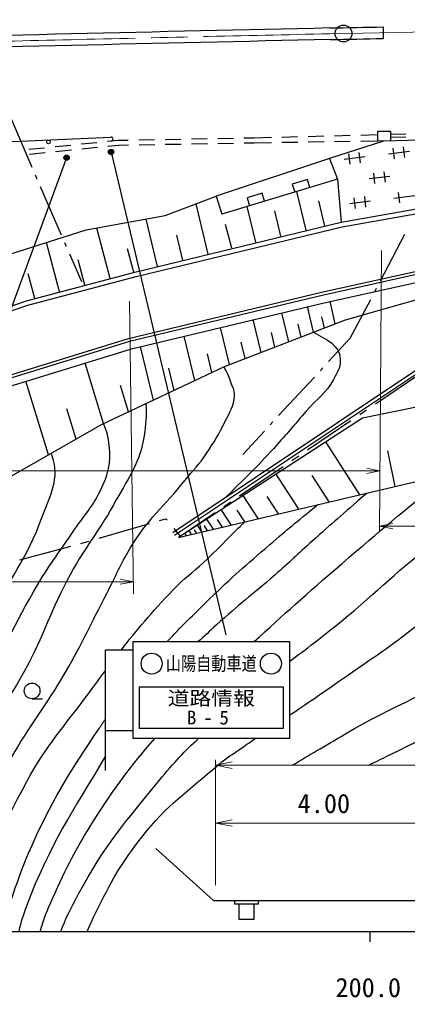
# Model space of a CAD drawing. Units: millimetres, scale not verified. Extents: x 40000 to 680000, y 20000 to 380760.
# Drawn here: x 234681 to 271570, y 198715 to 291799 of the extents above; entities that cross this region are included whole.
import ezdxf
from ezdxf.enums import TextEntityAlignment as Align

# ---------------------------------------------------------------- set-up
doc = ezdxf.new("R2010")
doc.units = ezdxf.units.MM
doc.header["$LTSCALE"] = 1000
doc.header["$PDMODE"] = 32
doc.header["$PDSIZE"] = 500
doc.linetypes.add('CHAIN', pattern=[18.5, 12, -1.5, 3.5, -1.5])
for name, color, linetype, lineweight in [('M-BGD', 7, 'Continuous', 25), ('M-BMK', 2, 'CHAIN', 13), ('M-BMK-ROW', 30, 'Continuous', 25), ('M-BMK-SRVR', 3, 'Continuous', 25), ('M-STR-HTXT', 7, 'Continuous', 13), ('M-STR-STRC', 7, 'Continuous', 25), ('M-TTL-BAND', 7, 'Continuous', 25)]:
    doc.layers.add(name, color=color, linetype=linetype, lineweight=lineweight)
doc.styles.add('ＭＳ ゴシック', font='')
doc.styles.get('ＭＳ ゴシック').set_extended_font_data('MS Gothic')

msp = doc.modelspace()

# ---------------------------------------------------------------- linework, layer by layer
at = {"layer": 'M-BGD'}
for p, q in [((269258, 291098), (269261, 289998)), ((235894, 277718), (233914, 282309)), ((213438, 279262), (243373, 280618)), ((243032, 280208), (244055, 280311)), ((244055, 280311), (245024, 280329)), ((246024, 280348), (247524, 280375)), ((248524, 280393), (250023, 280421)), ((251023, 280439), (252523, 280467)), ((253523, 280485), (255023, 280512)), ((256022, 280531), (256992, 280548)), ((256992, 280548), (258626, 280590)), ((259626, 280615), (261125, 280653)), ((262125, 280678), (263624, 280716)), ((264624, 280742), (266124, 280779)), ((266135, 280188), (264635, 280165)), ((267123, 280805), (268757, 280846)), ((268770, 280228), (267135, 280203)), ((269281, 280239), (269281, 280235)), ((269952, 280877), (271423, 280915)), ((271429, 280615), (269959, 280577)), ((235570, 279453), (237062, 279604)), ((238057, 279704), (239549, 279856)), ((239605, 279359), (238113, 279208)), ((240544, 279956), (242037, 280107)), ((242093, 279610), (240600, 279459)), ((244084, 279812), (243088, 279711)), ((245043, 279829), (244084, 279812)), ((247543, 279875), (246043, 279848)), ((250042, 279921), (248543, 279894)), ((252542, 279967), (251042, 279939)), ((255042, 280013), (253542, 279985)), ((257000, 280048), (256041, 280031)), ((258636, 280073), (257000, 280048)), ((261136, 280111), (259636, 280089)), ((263635, 280149), (262135, 280127)), ((270328, 278555), (270206, 279548)), ((271321, 278677), (271199, 279670)), ((237118, 279107), (235626, 278956)), ((264167, 278560), (264911, 276608)), ((267545, 278717), (265560, 278473)), ((266117, 278038), (265995, 279030)), ((267110, 278160), (266988, 279152)), ((271756, 279235), (269771, 278991)), ((236369, 276616), (236211, 276983)), ((264911, 276608), (253929, 273271)), ((262058, 276577), (260623, 276141)), ((262291, 275812), (262058, 276577)), ((264911, 276608), (265261, 272505)), ((269909, 276870), (267924, 276626)), ((268482, 276191), (268360, 277184)), ((269474, 276313), (269352, 277306)), ((238666, 271290), (236686, 275881)), ((260623, 276141), (260856, 275375)), ((257753, 275269), (256317, 274833)), ((256317, 274833), (256550, 274067)), ((257985, 274503), (257753, 275269)), ((261952, 271758), (261062, 275438)), ((266635, 273827), (266513, 274819)), ((267628, 273949), (267506, 274941)), ((272274, 275024), (270289, 274780)), ((270846, 274344), (270724, 275337)), ((252625, 269451), (251461, 274266)), ((257137, 270594), (256315, 273996)), ((263721, 272132), (263139, 274540)), ((268063, 274506), (266078, 274262)), ((247810, 268288), (246717, 272812)), ((259544, 271176), (258962, 273583)), ((243298, 267144), (242027, 271957)), ((254875, 270046), (254281, 272296)), ((250217, 268869), (249636, 271277)), ((269012, 266936), (271338, 271362)), ((238486, 265873), (237244, 270575)), ((239141, 270188), (238983, 270555)), ((245548, 267739), (244954, 269989)), ((240593, 266822), (239458, 269453)), ((240892, 266509), (240256, 268915)), ((236135, 265252), (235514, 267603)), ((268454, 265873), (268640, 266227)), ((262642, 262028), (262056, 264471)), ((264706, 262822), (264229, 264982)), ((266136, 261462), (268082, 265165)), ((260298, 261126), (259634, 263890)), ((263674, 262425), (263416, 263500)), ((257645, 260105), (256894, 263232)), ((261470, 261577), (261177, 262799)), ((251337, 257431), (250323, 261655)), ((254643, 258950), (253793, 262488)), ((258971, 260615), (258639, 261997)), ((247409, 255573), (246188, 260663)), ((256144, 259527), (255768, 261091)), ((264077, 259235), (266136, 261462)), ((252982, 258209), (252557, 259978)), ((242678, 253336), (240906, 259097)), ((249373, 256502), (248866, 258614)), ((263262, 258355), (263533, 258648)), ((237433, 250366), (235280, 257367)), ((245044, 254454), (244274, 256956)), ((259323, 254097), (262719, 257767)), ((240050, 251860), (239165, 254741)), ((258509, 253216), (258780, 253509)), ((255906, 250402), (257965, 252629)), ((267054, 246571), (263795, 251590)), ((270407, 247361), (269720, 250737)), ((261229, 245199), (259071, 248522)), ((264141, 245885), (262512, 248394)), ((257371, 244290), (255942, 246491)), ((259300, 244744), (258221, 246406)), ((254817, 243688), (253870, 245146)), ((256094, 243989), (255379, 245089)), ((253125, 243289), (252498, 244255)), ((253971, 243488), (253498, 244217)), ((251031, 242796), (250800, 243152)), ((251518, 242911), (251310, 243230)), ((252005, 243025), (251590, 243665)), ((252565, 243157), (252251, 243640)), ((250545, 242681), (250429, 242859)), ((235870, 227142), (236870, 227142)), ((253131, 207940), (247650, 212891)), ((253131, 207940), (357267, 207940)), ((256974, 207606), (255564, 207606))]:
    msp.add_line(p, q, dxfattribs=at)
for points in [[(457443, 282660), (382579, 282500), (293900, 280876), (269281, 280235), (264167, 278560)], [(166671, 237420), (169491, 237992), (175175, 240390), (177647, 241372), (188568, 246912), (202950, 253100), (219171, 259508), (235332, 265040), (245646, 267765), (265261, 272505), (282632, 275584), (294117, 276996), (319049, 278471), (346704, 278911)], [(264167, 278560), (253382, 275003), (253929, 273271)], [(169023, 237438), (169624, 237560), (175345, 239973), (177832, 240961), (188759, 246505), (203121, 252684), (219327, 259085), (235462, 264609), (245756, 267328), (265353, 272064), (282698, 275139), (294157, 276547), (319066, 278021), (326380, 278138)], [(175175, 240390), (176301, 241826), (200120, 255221), (204109, 257484), (214245, 262197), (224987, 266687), (241019, 271773), (248540, 273145), (253382, 275003)], [(183678, 237552), (183920, 237662), (193797, 242318), (214147, 250702), (231672, 257316), (245052, 261431), (263408, 265837), (276221, 268668), (288915, 270538), (301640, 271561), (328941, 272720)], [(328975, 272422), (301658, 271262), (288949, 270239), (276275, 268373), (263476, 265545), (245131, 261142), (231769, 257032), (214257, 250423), (193918, 242043), (184405, 237558)], [(249259, 242974), (272761, 258669), (303285, 269881), (314697, 270536)], [(249426, 242725), (272898, 258400), (303346, 269584), (314710, 270236)], [(186103, 237571), (194206, 241391), (214519, 249760), (232000, 256358), (245319, 260454), (263636, 264850), (276404, 267672), (289029, 269531)], [(289029, 269531), (276672, 266325), (265639, 263182)], [(399738, 266646), (374380, 264933), (345216, 262425), (321422, 261584), (301501, 260824), (267306, 253870), (249808, 242508)], [(249808, 242508), (301742, 254744), (347558, 257636), (393520, 262698), (406275, 263652)], [(265639, 263182), (254138, 258755), (242429, 253218), (232704, 247667), (231235, 246826), (211806, 239615), (187347, 229141), (174895, 223044), (169028, 221382), (150949, 228024), (150618, 229075)], [(257386, 207940), (257386, 207606), (256974, 207606), (256974, 206119), (255564, 206119), (255564, 207606), (255151, 207606), (255151, 207940)]]:
    msp.add_lwpolyline(points, dxfattribs=at)
msp.add_lwpolyline([(269965, 280253), (268770, 280228), (268750, 281161), (269945, 281187)], close=True, dxfattribs=at)
for centre, radius in [((237423, 280149), 175), ((235870, 227892), 750)]:
    msp.add_circle(centre, radius, dxfattribs=at)
for centre, radius, start, end in [((662572, -17611769), 17907197, 91.27474, 91.58968), ((59394, 10639114), 10350144, 271.13382, 271.16183), ((653865, -17272466), 17566686, 91.27092, 91.59237), ((194530, 3972583), 3683344, 271.08437, 271.16254), ((243381, 280431), 188, 272.59447, 92.59447)]:
    msp.add_arc(centre, radius, start, end, dxfattribs=at)
for points, knots in [([(262642, 262028), (263809, 261370), (265229, 260792), (265187, 259350), (265165, 258601), (264903, 258201), (264545, 257543), (263797, 256174), (262952, 255704), (261931, 254525), (260857, 253284), (260281, 252567), (259184, 251346), (257359, 249315), (256683, 248691), (254302, 246342)], [0, 0, 0, 0, 1, 1, 1, 2, 2, 2, 3, 3, 3, 4, 4, 4, 5, 5, 5, 5]), ([(226041, 205000), (227275, 208535), (228574, 210773), (230313, 214534), (231563, 217239), (232333, 218725), (233787, 221326), (235672, 224698), (237127, 226348), (239064, 229691), (240730, 232567), (241469, 234286), (243004, 237234), (243866, 238890), (244244, 239877), (245207, 241476), (246885, 244266), (248394, 245431), (250435, 247968), (251217, 248940), (251755, 249413), (252437, 250458), (253194, 251616), (253614, 252275), (254216, 253521), (254665, 254452), (255066, 254973), (255125, 256005), (255157, 256556), (254922, 256844), (254739, 257365), (254543, 257923), (254447, 258117), (254138, 258755)], [0, 0, 0, 0, 1, 1, 1, 2, 2, 2, 3, 3, 3, 4, 4, 4, 5, 5, 5, 6, 6, 6, 7, 7, 7, 8, 8, 8, 9, 9, 9, 10, 10, 10, 11, 11, 11, 11]), ([(246694, 255235), (246765, 253889), (246694, 253360), (246519, 252177), (246137, 249605), (245122, 248349), (243876, 246067), (242325, 243225), (241075, 241854), (239515, 239016), (237584, 235500), (237054, 233249), (235127, 229731), (233105, 226038), (231192, 224444), (229145, 220765), (228604, 219793), (228342, 219225), (227874, 218215), (225981, 214138), (224703, 211940), (223142, 207725), (222750, 206666), (222479, 205843), (222219, 205000)], [0, 0, 0, 0, 1, 1, 1, 2, 2, 2, 3, 3, 3, 4, 4, 4, 5, 5, 5, 6, 6, 6, 7, 7, 7, 8, 8, 8, 8]), ([(260625, 220817), (262158, 221756), (263663, 222605), (265629, 223786), (270495, 226710), (273820, 227470), (278200, 231081), (280513, 232989), (281416, 234479), (283523, 236612), (286211, 239333), (287858, 240714), (290551, 243430), (292630, 245527), (293538, 246966), (295767, 248902), (297499, 250406), (298599, 251091), (300440, 252457), (301722, 253408), (302132, 253710), (303737, 254870)], [0, 0, 0, 0, 1, 1, 1, 2, 2, 2, 3, 3, 3, 4, 4, 4, 5, 5, 5, 6, 6, 6, 7, 7, 7, 7]), ([(231210, 228225), (232964, 231495), (234178, 234204), (236423, 238022), (237668, 240139), (238550, 241209), (239910, 243254), (240875, 244704), (241625, 245398), (242373, 246971), (243106, 248512), (243437, 249566), (243213, 251258), (243104, 252089), (243029, 252484), (242678, 253336)], [0, 0, 0, 0, 1, 1, 1, 2, 2, 2, 3, 3, 3, 4, 4, 4, 5, 5, 5, 5]), ([(260365, 225590), (261911, 226633), (263433, 227657), (265383, 229035), (267964, 230857), (269486, 231777), (271964, 233736), (276222, 237103), (278464, 239165), (282652, 242618), (284144, 243849), (285016, 244493), (286490, 245744), (288532, 247478), (289665, 248463), (291674, 250234), (292957, 251365), (293363, 251724), (294944, 253142)], [0, 0, 0, 0, 1, 1, 1, 2, 2, 2, 3, 3, 3, 4, 4, 4, 5, 5, 5, 6, 6, 6, 6]), ([(260365, 230701), (261872, 231844), (263417, 232992), (265288, 234523), (268894, 237471), (270644, 239464), (274425, 242183), (277114, 244118), (278848, 244871), (281537, 246806), (282802, 247716), (283376, 248401), (284634, 249320), (285884, 250234), (286351, 250519), (287950, 251495)], [0, 0, 0, 0, 1, 1, 1, 2, 2, 2, 3, 3, 3, 4, 4, 4, 5, 5, 5, 5]), ([(215775, 205000), (216454, 207358), (217264, 209537), (218506, 212388), (220117, 216085), (221502, 217932), (223719, 221301), (224793, 222934), (225653, 223672), (226666, 225342), (227807, 227222), (228284, 228367), (229323, 230304), (230236, 232006), (230758, 232954), (231664, 234660), (233697, 238485), (235366, 240395), (236838, 244469), (237614, 246616), (238524, 248074), (237790, 250236), (237755, 250341), (237749, 250398), (237689, 250501)], [0, 0, 0, 0, 1, 1, 1, 2, 2, 2, 3, 3, 3, 4, 4, 4, 5, 5, 5, 6, 6, 6, 7, 7, 7, 8, 8, 8, 8]), ([(257003, 232585), (259742, 235135), (261957, 237089), (265320, 239999), (269282, 243427), (270610, 244518), (275623, 248590)], [0, 0, 0, 0, 1, 1, 1, 2, 2, 2, 2]), ([(267730, 246730), (265188, 244519), (264533, 243956), (262513, 242144), (261121, 240894), (260371, 240162), (258968, 238925), (256823, 237034), (255497, 236116), (253404, 234168), (252780, 233588), (252213, 233072), (251680, 232585)], [0, 0, 0, 0, 1, 1, 1, 2, 2, 2, 3, 3, 3, 4, 4, 4, 4]), ([(248725, 232585), (250062, 234053), (251123, 235060), (252757, 236653), (254913, 238754), (256194, 239856), (258477, 241819), (260241, 243336), (260828, 243824), (263055, 245629)], [0, 0, 0, 0, 1, 1, 1, 2, 2, 2, 3, 3, 3, 3]), ([(244363, 231809), (245807, 233671), (247222, 235346), (249274, 237507), (250337, 238625), (251079, 239099), (252211, 240147), (253191, 241055), (253695, 241611), (254644, 242551), (255211, 243112), (255388, 243288), (256094, 243989)], [0, 0, 0, 0, 1, 1, 1, 2, 2, 2, 3, 3, 3, 4, 4, 4, 4]), ([(229228, 205000), (229445, 205636), (229686, 206309), (229956, 207052), (231735, 211954), (232880, 214675), (235367, 219259), (237291, 222806), (238902, 224472), (241299, 227719), (241855, 228472), (242365, 229163), (242850, 229813)], [0, 0, 0, 0, 1, 1, 1, 2, 2, 2, 3, 3, 3, 4, 4, 4, 4]), ([(232715, 205000), (233040, 205742), (233374, 206536), (233690, 207447), (234548, 209922), (234998, 211328), (236093, 213708), (238093, 218058), (239593, 220322), (242237, 224314), (242449, 224634), (242652, 224937), (242850, 225228)], [0, 0, 0, 0, 1, 1, 1, 2, 2, 2, 3, 3, 3, 4, 4, 4, 4]), ([(236626, 205000), (236972, 206157), (237281, 206951), (237840, 208184), (239189, 211157), (240005, 212814), (241755, 215570), (243812, 218807), (245188, 220661), (247546, 223359)], [0, 0, 0, 0, 1, 1, 1, 2, 2, 2, 3, 3, 3, 3]), ([(238608, 205000), (239009, 206175), (239571, 207203), (240300, 208578), (242732, 213164), (244729, 215379), (247996, 219413), (249339, 221070), (250465, 222220), (251694, 223359)], [0, 0, 0, 0, 1, 1, 1, 2, 2, 2, 3, 3, 3, 3]), ([(241118, 205000), (241402, 205743), (241784, 206491), (242219, 207369), (243567, 210088), (244450, 211577), (246312, 213973), (248725, 217078), (250648, 218322), (253621, 220895), (254418, 221584), (254955, 221856), (255815, 222463), (256263, 222778), (256688, 223076), (257096, 223359)], [0, 0, 0, 0, 1, 1, 1, 2, 2, 2, 3, 3, 3, 4, 4, 4, 5, 5, 5, 5]), ([(242850, 221708), (239776, 216439), (237565, 213366), (235343, 207411), (234997, 206485), (234812, 205948), (234603, 205000)], [0, 0, 0, 0, 1, 1, 1, 2, 2, 2, 2])]:
    msp.add_open_spline(points, degree=3, knots=knots, dxfattribs=at)
for points in [[(247665, 231391), (247667, 231393), (247669, 231396), (247671, 231398)], [(267897, 220817), (269852, 221822), (271572, 222614), (273308, 223489)]]:
    msp.add_open_spline(points, degree=3, dxfattribs=at)
at = {"layer": 'M-BMK'}
msp.add_line((264183, 290447), (332058, 291799), dxfattribs=at)
msp.add_arc((663635, -17665646), 17960535, 91.27439, 91.58846, dxfattribs=at)
at = {"layer": 'M-BMK-ROW'}
for p, q in [((268518, 255220), (272655, 258027)), ((267028, 254209), (267690, 254658)), ((262064, 250840), (266201, 253647)), ((260574, 249829), (261236, 250278)), ((255609, 246460), (259747, 249268)), ((254120, 245450), (254782, 245899)), ((249948, 242619), (253292, 244888)), ((248000, 244114), (248582, 244282)), ((248582, 244282), (248705, 244132)), ((242238, 242441), (247040, 243835)), ((249340, 243359), (249948, 242619)), ((240510, 241939), (241278, 242162)), ((234718, 240371), (239546, 241670))]:
    msp.add_line(p, q, dxfattribs=at)
at = {"layer": 'M-BMK-SRVR'}
msp.add_circle((265491, 290473), 800, dxfattribs=at)
at = {"layer": 'M-STR-HTXT'}
for p, q in [((269110, 269827), (268916, 243015)), ((245149, 264990), (245520, 237143)), ((65619, 248846), (268958, 248846)), ((268958, 248846), (267708, 249096)), ((268958, 248846), (267708, 248596)), ((268920, 243568), (270170, 243818)), ((268920, 243568), (542215, 243568)), ((268920, 243568), (270170, 243318)), ((245505, 238291), (244255, 238541)), ((65780, 238291), (245505, 238291)), ((245505, 238291), (244255, 238041)), ((253324, 209404), (253324, 221317)), ((253324, 220817), (254886, 221129)), ((253324, 220817), (357074, 220817)), ((253324, 220817), (254886, 220504)), ((253324, 215317), (254886, 215630)), ((253324, 215317), (273324, 215317)), ((253324, 215317), (254886, 215005))]:
    msp.add_line(p, q, dxfattribs=at)
at = {"layer": 'M-STR-STRC'}
for p, q in [((239154, 278652), (223045, 234917)), ((243384, 279189), (254313, 233218)), ((242850, 231809), (245464, 231809)), ((242850, 220320), (242850, 231809)), ((245464, 232585), (260365, 232585)), ((245464, 232585), (245464, 223359)), ((260365, 232585), (260365, 223359)), ((246064, 228286), (259765, 228286)), ((246064, 228286), (246064, 224319)), ((259765, 228286), (259765, 224319)), ((242850, 224136), (245464, 224136)), ((259765, 224319), (246064, 224319)), ((260365, 223359), (245464, 223359))]:
    msp.add_line(p, q, dxfattribs=at)
for centre, radius in [((243384, 279189), 150), ((243384, 279189), 120), ((243384, 279189), 90), ((239154, 278652), 150), ((239154, 278652), 120), ((239154, 278652), 90), ((239154, 278652), 60), ((239154, 278652), 30), ((243384, 279189), 60), ((243384, 279189), 30), ((247242, 230490), 1000), ((258587, 230490), 1000)]:
    msp.add_circle(centre, radius, dxfattribs=at)
for p in [(243384, 279189), (239154, 278652)]:
    msp.add_point(p, dxfattribs=at)
at = {"layer": 'M-TTL-BAND'}
for p, q in [((40000, 205000), (579000, 205000)), ((268000, 205000), (268000, 204000))]:
    msp.add_line(p, q, dxfattribs=at)

# ---------------------------------------------------------------- texts
at = {"layer": 'M-STR-HTXT', "style": 'ＭＳ ゴシック'}
msp.add_text('4.00', height=1833, dxfattribs=at).set_placement((263624, 215717), align=Align.BOTTOM_CENTER)
at = {"layer": 'M-STR-STRC', "style": 'ＭＳ ゴシック'}
for s, width, p in [('山陽自動車道', 0.8, (252915, 230490)), ('道路情報', 1.15, (252915, 227198))]:
    msp.add_text(s, height=1320, dxfattribs=dict(at, width=width)).set_placement(p, align=Align.MIDDLE_CENTER)
at = {"layer": 'M-STR-STRC', "insert": (252915, 225347), "char_height": 1320, "attachment_point": 5, "style": 'ＭＳ ゴシック'}
msp.add_mtext('\\T1.72;B-5', dxfattribs=at)
at = {"layer": 'M-TTL-BAND', "style": 'ＭＳ ゴシック'}
msp.add_text('200.0', height=1833, dxfattribs=at).set_placement((267844, 198195), align=Align.BOTTOM_CENTER)

doc.saveas('drawing.dxf')
